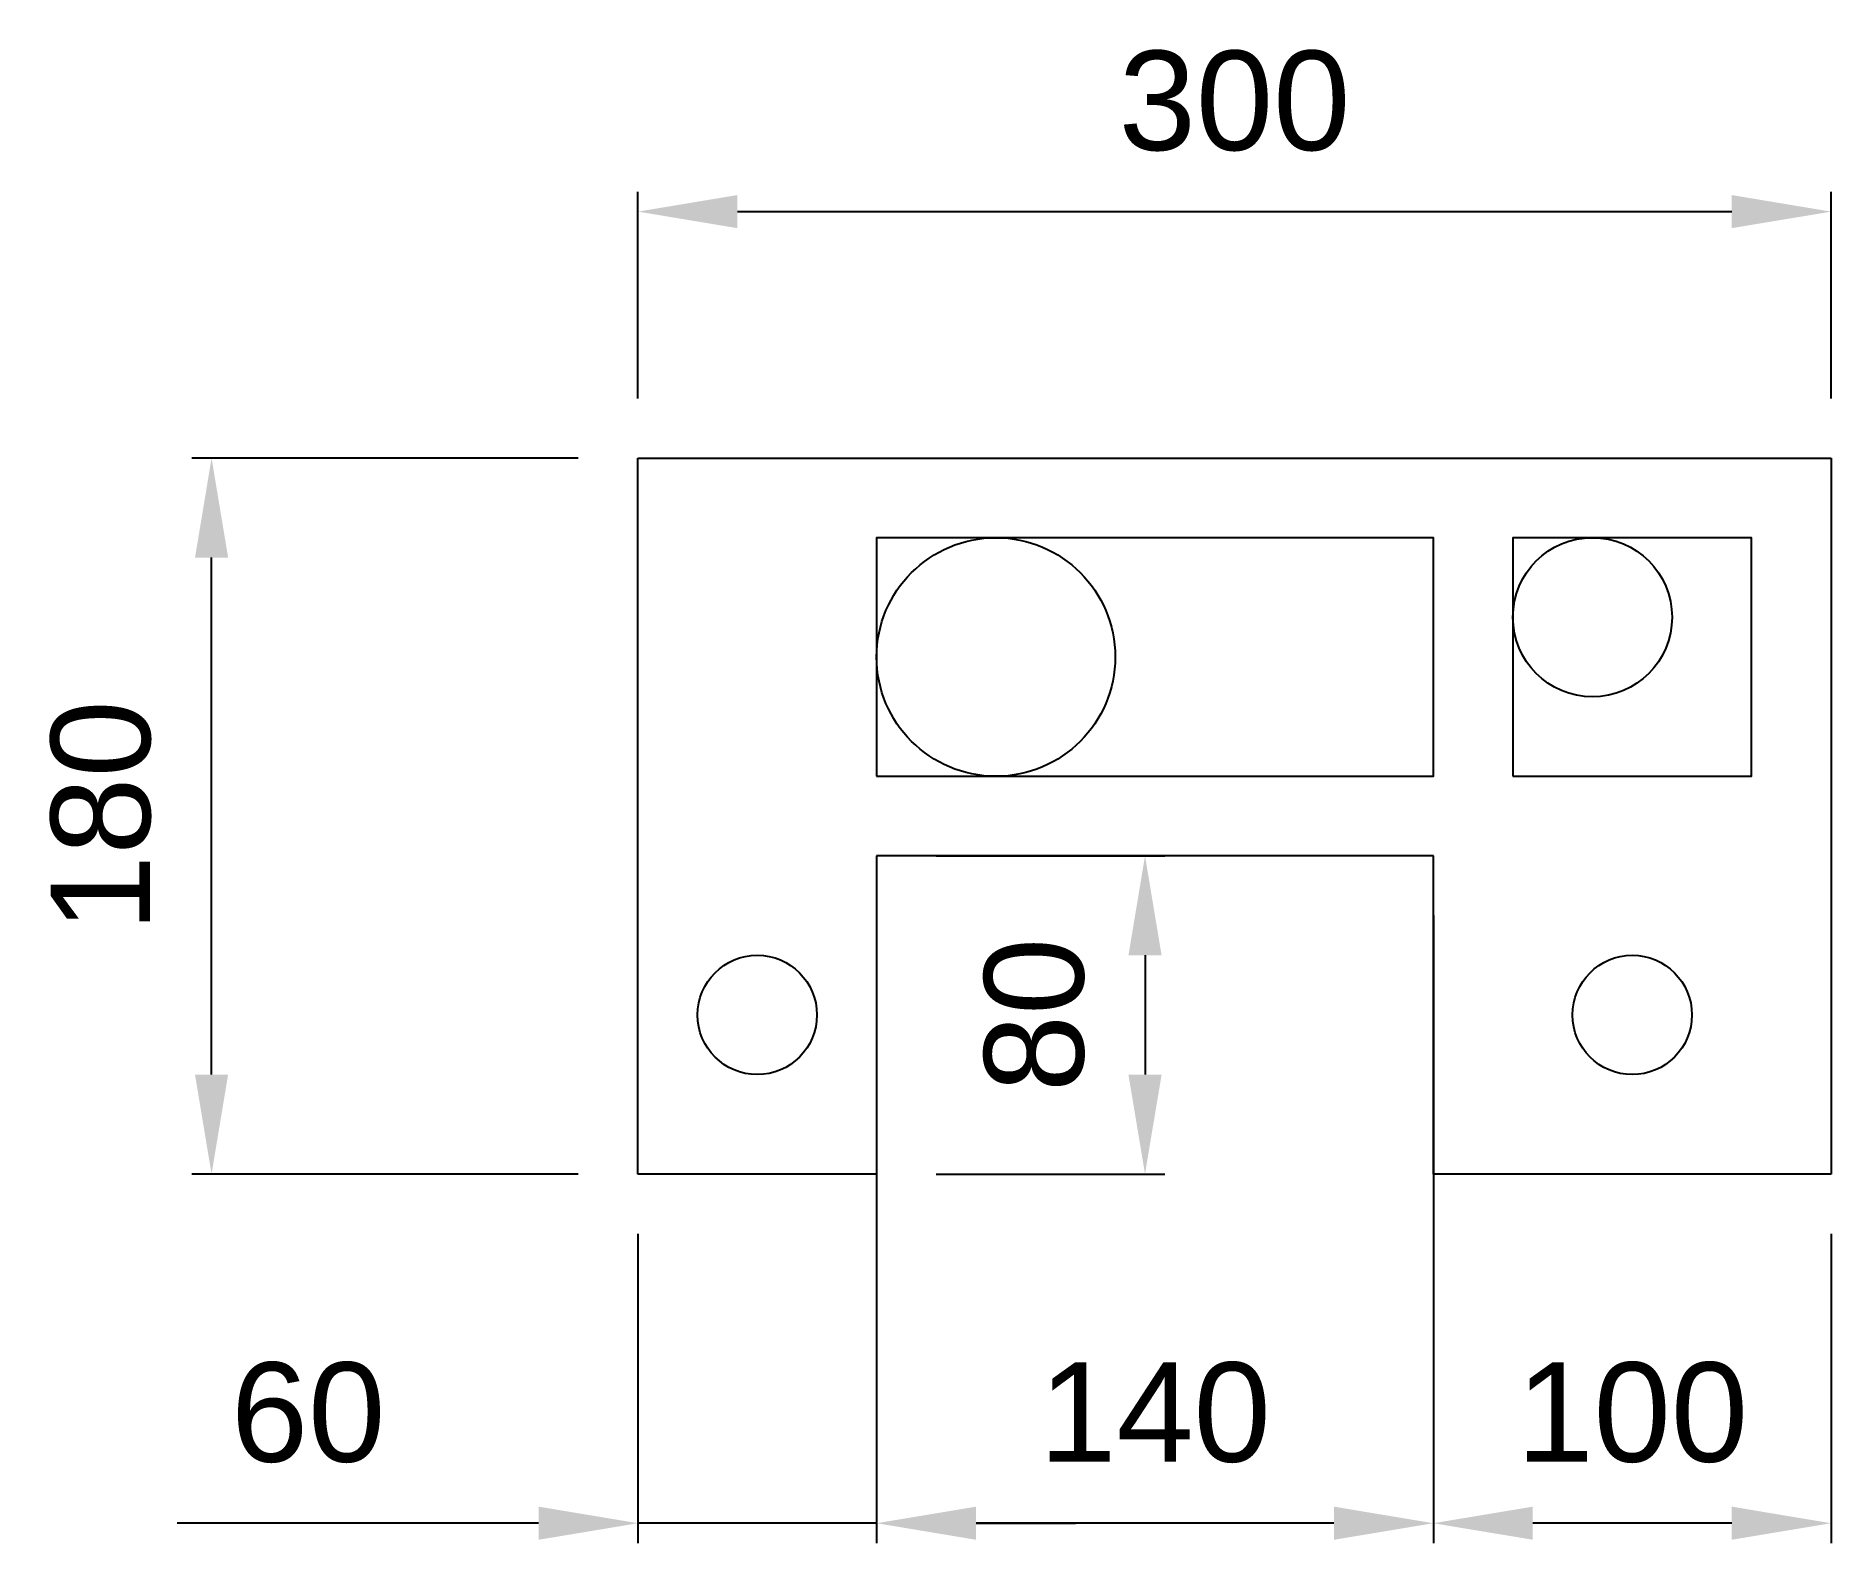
# Model space of a CAD drawing. Header units: millimetres. Extents: x -151 to 300, y -93 to 286.
import ezdxf

# ---------------------------------------------------------------- set-up
doc = ezdxf.new("R2010")
doc.units = ezdxf.units.MM
doc.layers.add('Dimensions', color=7, linetype='Continuous')
doc.styles.add('Annotative', font='arial.ttf')
doc.dimstyles.new('ISO-25', dxfattribs={"dimtxt": 25, "dimasz": 25, "dimexe": 5, "dimexo": 15, "dimgap": 15, "dimtad": 1, "dimtoh": 1, "dimdec": 1, "dimdsep": 46, "dimtxsty": 'Annotative', "dimcen": 15, "dimclrd": 1, "dimclre": 1, "dimadec": 0, "dimazin": 0, "dimtfac": 1, "dimtdec": 1, "dimtmove": 0, "dimatfit": 3, "dimfxl": 1, "dimlwd": -1, "dimlwe": -1, "dimarcsym": 0})

# ---------------------------------------------------------------- blocks, each defined once
blk = doc.blocks.new('*D1')
at = {"layer": 'Defpoints', "color": 0, "transparency": 16777216}
for p in [(300, 241.98), (0, 180), (300, 180)]:
    blk.add_point(p, dxfattribs=at)
at = {"layer": 'Dimensions', "color": 1, "transparency": 16777216}
for p, q in [((0, 195), (0, 246.98)), ((300, 195), (300, 246.98)), ((25, 241.98), (275, 241.98))]:
    blk.add_line(p, q, dxfattribs=at)
for points in [[(25, 246.15), (25, 237.82), (0, 241.98)], [(275, 246.15), (275, 237.82), (300, 241.98)]]:
    blk.add_solid(points, dxfattribs=at)
at = {"layer": 'Dimensions', "color": 0, "transparency": 16777216, "insert": (150, 269.76), "char_height": 25, "attachment_point": 5, "style": 'Annotative'}
blk.add_mtext('300', dxfattribs=at)
blk = doc.blocks.new('*D2')
at = {"layer": 'Defpoints', "color": 0, "transparency": 16777216}
for p in [(60, 80), (200, 80), (60, -87.79)]:
    blk.add_point(p, dxfattribs=at)
at = {"layer": 'Dimensions', "color": 1, "transparency": 16777216}
for p, q in [((60, 65), (60, -92.79)), ((200, 65), (200, -92.79)), ((175, -87.79), (85, -87.79))]:
    blk.add_line(p, q, dxfattribs=at)
for points in [[(85, -83.62), (85, -91.95), (60, -87.79)], [(175, -83.62), (175, -91.95), (200, -87.79)]]:
    blk.add_solid(points, dxfattribs=at)
at = {"layer": 'Dimensions', "color": 0, "transparency": 16777216, "insert": (130, -60.02), "char_height": 25, "attachment_point": 5, "style": 'Annotative'}
blk.add_mtext('140', dxfattribs=at)
blk = doc.blocks.new('*D3')
at = {"layer": 'Defpoints', "color": 0, "transparency": 16777216}
for p in [(-107.22, 180), (0, 180), (0, 0)]:
    blk.add_point(p, dxfattribs=at)
at = {"layer": 'Dimensions', "color": 1, "transparency": 16777216}
for p, q in [((-15, 180), (-112.22, 180)), ((-107.22, 25), (-107.22, 155)), ((-15, 0), (-112.22, 0))]:
    blk.add_line(p, q, dxfattribs=at)
for points in [[(-111.38, 155), (-103.05, 155), (-107.22, 180)], [(-111.38, 25), (-103.05, 25), (-107.22, 0)]]:
    blk.add_solid(points, dxfattribs=at)
at = {"layer": 'Dimensions', "color": 0, "transparency": 16777216, "insert": (-134.98, 90), "char_height": 25, "attachment_point": 5, "rotation": 90, "style": 'Annotative'}
blk.add_mtext('180', dxfattribs=at)
blk = doc.blocks.new('*D4')
at = {"layer": 'Defpoints', "color": 0, "transparency": 16777216}
for p in [(60, 80), (60, 0), (127.49, 0)]:
    blk.add_point(p, dxfattribs=at)
at = {"layer": 'Dimensions', "color": 1, "transparency": 16777216}
for p, q in [((75, 80), (132.49, 80)), ((127.49, 55), (127.49, 25)), ((75, 0), (132.49, 0))]:
    blk.add_line(p, q, dxfattribs=at)
for points in [[(123.32, 55), (131.66, 55), (127.49, 80)], [(123.32, 25), (131.66, 25), (127.49, 0)]]:
    blk.add_solid(points, dxfattribs=at)
at = {"layer": 'Dimensions', "color": 0, "transparency": 16777216, "insert": (99.72, 40), "char_height": 25, "attachment_point": 5, "rotation": 90, "style": 'Annotative'}
blk.add_mtext('80', dxfattribs=at)
blk = doc.blocks.new('*D5')
at = {"layer": 'Defpoints', "color": 0, "transparency": 16777216}
for p in [(0, 0), (60, 0), (0, -87.79)]:
    blk.add_point(p, dxfattribs=at)
at = {"layer": 'Dimensions', "color": 1, "transparency": 16777216}
for p, q in [((0, -15), (0, -92.79)), ((60, -15), (60, -92.79)), ((-25, -87.79), (-115.86, -87.79)), ((60, -87.79), (0, -87.79)), ((85, -87.79), (110, -87.79))]:
    blk.add_line(p, q, dxfattribs=at)
for points in [[(-25, -83.62), (-25, -91.95), (0, -87.79)], [(85, -83.62), (85, -91.95), (60, -87.79)]]:
    blk.add_solid(points, dxfattribs=at)
at = {"layer": 'Dimensions', "color": 0, "transparency": 16777216, "insert": (-82.93, -60.02), "char_height": 25, "attachment_point": 5, "style": 'Annotative'}
blk.add_mtext('60', dxfattribs=at)
blk = doc.blocks.new('*D6')
at = {"layer": 'Defpoints', "color": 0, "transparency": 16777216}
for p in [(200, 0), (300, 0), (200, -87.79)]:
    blk.add_point(p, dxfattribs=at)
at = {"layer": 'Dimensions', "color": 1, "transparency": 16777216}
for p, q in [((200, -15), (200, -92.79)), ((300, -15), (300, -92.79)), ((275, -87.79), (225, -87.79))]:
    blk.add_line(p, q, dxfattribs=at)
for points in [[(225, -83.62), (225, -91.95), (200, -87.79)], [(275, -83.62), (275, -91.95), (300, -87.79)]]:
    blk.add_solid(points, dxfattribs=at)
at = {"layer": 'Dimensions', "color": 0, "transparency": 16777216, "insert": (250, -60.02), "char_height": 25, "attachment_point": 5, "style": 'Annotative'}
blk.add_mtext('100', dxfattribs=at)

msp = doc.modelspace()

# ---------------------------------------------------------------- linework, layer by layer
at = {"layer": 'Dimensions'}
for p, q in [((0, 0), (0, 180)), ((0, 180), (300, 180)), ((300, 180), (300, 0)), ((200, 80), (60, 80)), ((60, 80), (60, 0)), ((200, 0), (200, 80)), ((60, 0), (0, 0)), ((300, 0), (200, 0))]:
    msp.add_line(p, q, dxfattribs=at)
for points in [[(60, 100), (200, 100), (200, 160), (60, 160)], [(220, 100), (280, 100), (280, 160), (220, 160)]]:
    msp.add_lwpolyline(points, close=True, dxfattribs=at)
for centre, radius in [((90, 130), 30), ((240, 140), 20), ((30, 40), 15), ((250, 40), 15)]:
    msp.add_circle(centre, radius, dxfattribs=at)

# ---------------------------------------------------------------- dimensions: what is measured, and where the dimension line sits
for base, p1, p2, picture, middle in [((300, 241.98), (0, 180), (300, 180), '*D1', (150, 269.76)), ((60, -87.79), (200, 80), (60, 80), '*D2', (130, -60.02)), ((0, -87.79), (60, 0), (0, 0), '*D5', (-82.93, -60.02)), ((200, -87.79), (300, 0), (200, 0), '*D6', (250, -60.02))]:
    dim = msp.add_linear_dim(base=base, p1=p1, p2=p2, dimstyle='ISO-25', dxfattribs=at)
    dim.commit()
    dim.dimension.update_dxf_attribs({"geometry": picture, "text_midpoint": middle})
for base, p1, p2, picture, middle in [((-107.22, 180), (0, 0), (0, 180), '*D3', (-134.98, 90)), ((127.49, 0), (60, 80), (60, 0), '*D4', (99.72, 40))]:
    dim = msp.add_linear_dim(base=base, p1=p1, p2=p2, angle=90, dimstyle='ISO-25', dxfattribs=at)
    dim.commit()
    dim.dimension.update_dxf_attribs({"geometry": picture, "text_midpoint": middle})

doc.saveas('drawing.dxf')
